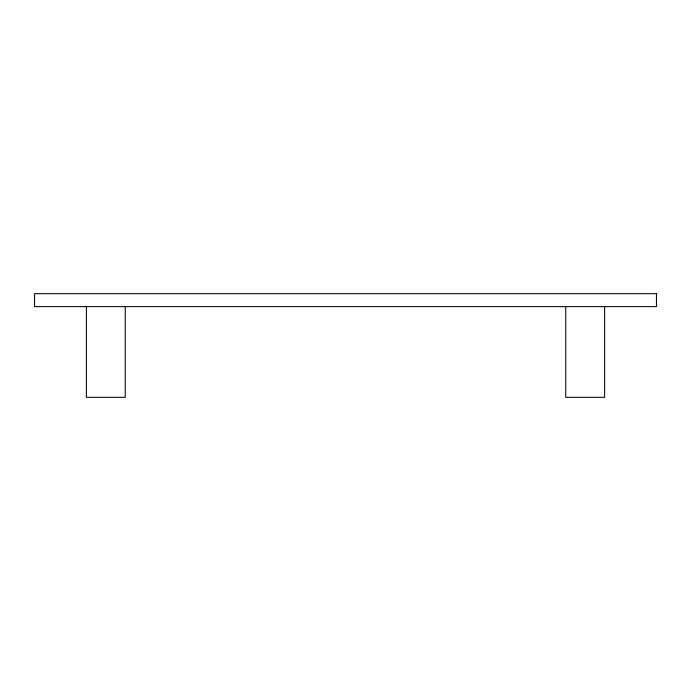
<?xml version="1.0" encoding="UTF-8"?>
<svg xmlns="http://www.w3.org/2000/svg" width="691" height="691" viewBox="0 0 691 691"><rect width="100%" height="100%" fill="white"/><g stroke="black" fill="none" stroke-linecap="round" stroke-linejoin="round"><path stroke-width="1.04" d="M604.625 306.631L604.625 397.325L565.756 397.325L565.756 306.631M125.244 306.631L125.244 397.325L86.375 397.325L86.375 306.631M656.45 293.675L34.55 293.675L34.55 306.631L656.45 306.631L656.45 293.675"/></g></svg>
